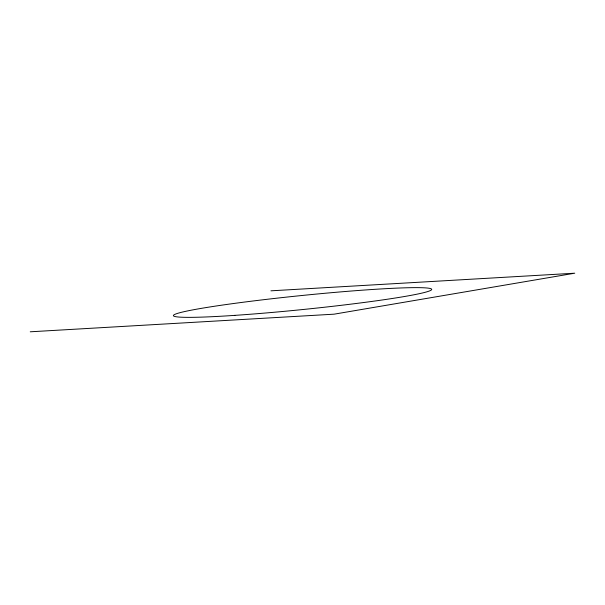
<?xml version="1.0" encoding="UTF-8"?>
<svg xmlns="http://www.w3.org/2000/svg" width="605" height="605" viewBox="0 0 605 605"><rect width="100%" height="100%" fill="white"/><g stroke="black" fill="none" stroke-linecap="round" stroke-linejoin="round"><path stroke-width="0.91" d="M270.927 290.823L574.75 273.203L334.073 314.176L30.25 331.797M234.869 315.364A129.863 7.026 -5.8 0 0 431.652 289.613A129.863 7.026 -5.8 0 0 240.987 302.523A129.863 7.026 -5.8 0 0 234.869 315.364"/></g></svg>
